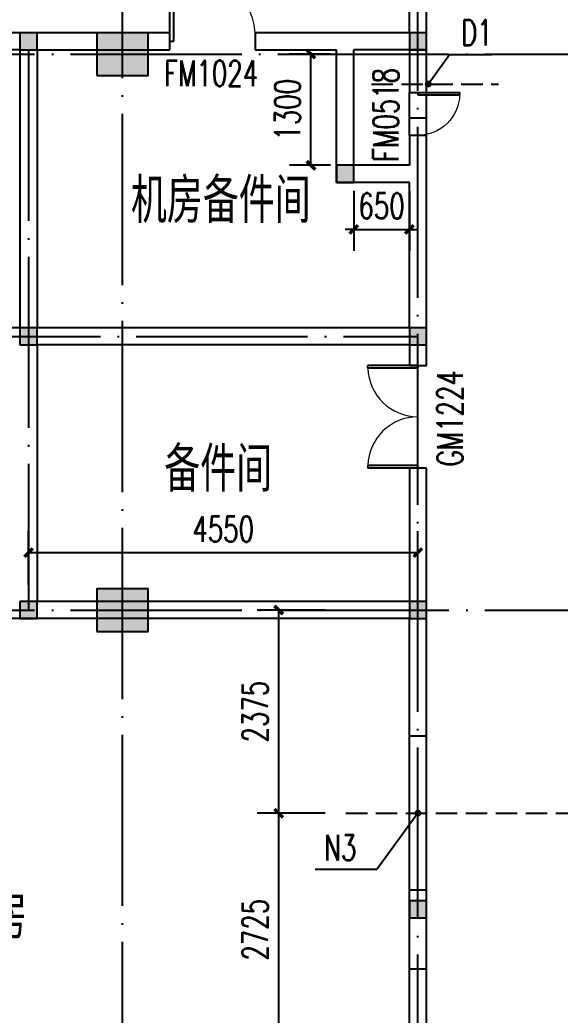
# Model space of a CAD drawing. Extents: x -59142 to 322364, y -122476 to 91021.
# Drawn here: x -27534 to -21224, y 49136 to 60772 of the extents above; entities that cross this region are included whole.
import ezdxf

# ---------------------------------------------------------------- set-up
doc = ezdxf.new("R2010")
doc.units = 0
doc.header["$LTSCALE"] = 1000
doc.header["$MEASUREMENT"] = 0
doc.linetypes.add('DASH', pattern=[0.35, 0.25, -0.1])
doc.linetypes.add('DOTE', pattern=[2.42, 2, -0.2, 0.02, -0.2])
for name, color, linetype in [('CENTRE LINE', 1, 'DOTE'), ('COLUMN', 255, 'Continuous'), ('DOTE', 1, 'DOTE'), ('HOLE', 6, 'Continuous'), ('PUB_DIM', 3, 'Continuous'), ('PUB_HATCH', 255, 'Continuous'), ('PUB_TEXT', 7, 'Continuous'), ('TEXT', 62, 'Continuous'), ('WALL', 255, 'Continuous'), ('WINDOW', 4, 'Continuous'), ('WINDOW_TEXT', 7, 'Continuous')]:
    doc.layers.add(name, color=color, linetype=linetype)
doc.styles.add('_TCH_DIM', font='SIMPLEX', dxfattribs={"bigfont": 'GBCBIG'})
doc.styles.add('_TCH_DIM_T3', font='SIMPLEX', dxfattribs={"width": 0.705882, "bigfont": 'GBCBIG'})
doc.styles.add('_TCH_WINDOW', font='SIMPLEX', dxfattribs={"bigfont": 'GBCBIG'})
doc.styles.add('HZTXT', font='geditxt.shx', dxfattribs={"width": 0.8, "bigfont": 'hztxt1.shx'})
doc.dimstyles.new('_TCH_ARCH&&100', dxfattribs={"dimtxt": 297.5, "dimasz": 100, "dimexe": 250, "dimexo": 300, "dimgap": 126.25, "dimtad": 1, "dimdec": 0, "dimzin": 0, "dimdsep": 46, "dimtxsty": '_TCH_DIM_T3', "dimblk": 'ARCHTICK', "dimcen": 0.09, "dimazin": 2, "dimtfac": 1, "dimtdec": 0, "dimtix": 1, "dimtmove": 2, "dimatfit": 3, "dimfxl": 1, "dimtolj": 1, "dimtzin": 0, "dimarcsym": 0})

# ---------------------------------------------------------------- blocks, each defined once
blk = doc.blocks.new('_FZH')
blk.add_lwpolyline([(-0.5, -0.5), (0.5, -0.5), (0.5, 0.5), (-0.5, 0.5)], close=True)
at = {"layer": 'PUB_HATCH'}
blk.add_solid([(-0.5, -0.5), (0.5, -0.5), (-0.5, 0.5), (0.5, 0.5)], dxfattribs=at)
blk = doc.blocks.new('A$C78DD753C')
at = {"layer": 'COLUMN', "xscale": 600.0000000000146, "yscale": 500, "zscale": 500}
for p in [(7100, -21000), (7100, -27500)]:
    blk.add_blockref('_FZH', p, dxfattribs=at)
blk = doc.blocks.new('_ArchTick')
at = {"color": 0, "linetype": 'ByBlock', "const_width": 0.4}
blk.add_lwpolyline([(-0.5, -0.5), (0.5, 0.5)], dxfattribs=at)
blk = doc.blocks.new('*D101')
at = {"layer": 'Defpoints', "color": 0, "transparency": 16777216}
for p in [(-23634, 59072), (-22984, 59072), (-22984, 58322)]:
    blk.add_point(p, dxfattribs=at)
at = {"layer": 'PUB_DIM', "color": 0, "lineweight": -2, "transparency": 16777216}
for p, q in [((-23634, 58772), (-23634, 58072)), ((-22984, 58772), (-22984, 58072)), ((-23634, 58322), (-23734, 58322)), ((-23634, 58322), (-22984, 58322)), ((-22984, 58322), (-22884, 58322))]:
    blk.add_line(p, q, dxfattribs=at)
at = {"layer": 'PUB_DIM', "color": 0, "lineweight": -2, "transparency": 16777216, "xscale": 100, "yscale": 100, "zscale": 100}
blk.add_blockref('_ArchTick', (-23634, 58322), dxfattribs=at)
at = {"layer": 'PUB_DIM', "color": 0, "lineweight": -2, "transparency": 16777216, "xscale": 100, "yscale": 100, "zscale": 100, "rotation": 180}
blk.add_blockref('_ArchTick', (-22984, 58322), dxfattribs=at)
at = {"layer": 'PUB_DIM', "color": 0, "transparency": 16777216, "insert": (-23309, 58597), "char_height": 297.5, "attachment_point": 5, "style": '_TCH_DIM_T3'}
blk.add_mtext('\\A1;650', dxfattribs=at)
blk = doc.blocks.new('*D102')
at = {"layer": 'Defpoints', "color": 0, "transparency": 16777216}
for p in [(-24134, 60372), (-23607, 60372), (-23607, 59072)]:
    blk.add_point(p, dxfattribs=at)
at = {"layer": 'PUB_DIM', "color": 0, "lineweight": -2, "transparency": 16777216}
for p, q in [((-23907, 60372), (-24384, 60372)), ((-24134, 59072), (-24134, 60372)), ((-23907, 59072), (-24384, 59072))]:
    blk.add_line(p, q, dxfattribs=at)
at = {"layer": 'PUB_DIM', "color": 0, "lineweight": -2, "transparency": 16777216, "xscale": 100, "yscale": 100, "zscale": 100}
for p, rotation in [((-24134, 60372), 90), ((-24134, 59072), 270)]:
    blk.add_blockref('_ArchTick', p, dxfattribs=dict(at, rotation=rotation))
at = {"layer": 'PUB_DIM', "color": 0, "transparency": 16777216, "insert": (-24409, 59722), "char_height": 297.5, "attachment_point": 5, "rotation": 90, "style": '_TCH_DIM_T3'}
blk.add_mtext('\\A1;1300', dxfattribs=at)
blk = doc.blocks.new('*D414')
at = {"layer": 'Defpoints', "color": 0, "transparency": 16777216}
for p in [(-24511, 53872), (-23670, 53872), (-23670, 51497)]:
    blk.add_point(p, dxfattribs=at)
at = {"layer": 'HOLE', "color": 0, "lineweight": -2, "transparency": 16777216}
for p, q in [((-23970, 53872), (-24761, 53872)), ((-24511, 51497), (-24511, 53872)), ((-23970, 51497), (-24761, 51497))]:
    blk.add_line(p, q, dxfattribs=at)
at = {"layer": 'HOLE', "color": 0, "lineweight": -2, "transparency": 16777216, "xscale": 100, "yscale": 100, "zscale": 100}
for p, rotation in [((-24511, 53872), 90), ((-24511, 51497), 270)]:
    blk.add_blockref('_ArchTick', p, dxfattribs=dict(at, rotation=rotation))
at = {"layer": 'HOLE', "color": 0, "transparency": 16777216, "insert": (-24786, 52685), "char_height": 297.5, "attachment_point": 5, "rotation": 90, "style": '_TCH_DIM_T3'}
blk.add_mtext('\\A1;2375', dxfattribs=at)
blk = doc.blocks.new('*D415')
at = {"layer": 'Defpoints', "color": 0, "transparency": 16777216}
for p in [(-24511, 51497), (-23670, 51497), (-23670, 48772)]:
    blk.add_point(p, dxfattribs=at)
at = {"layer": 'HOLE', "color": 0, "lineweight": -2, "transparency": 16777216}
for p, q in [((-23970, 51497), (-24761, 51497)), ((-24511, 48772), (-24511, 51497)), ((-23970, 48772), (-24761, 48772))]:
    blk.add_line(p, q, dxfattribs=at)
at = {"layer": 'HOLE', "color": 0, "lineweight": -2, "transparency": 16777216, "xscale": 100, "yscale": 100, "zscale": 100}
for p, rotation in [((-24511, 51497), 90), ((-24511, 48772), 270)]:
    blk.add_blockref('_ArchTick', p, dxfattribs=dict(at, rotation=rotation))
at = {"layer": 'HOLE', "color": 0, "transparency": 16777216, "insert": (-24786, 50135), "char_height": 297.5, "attachment_point": 5, "rotation": 90, "style": '_TCH_DIM_T3'}
blk.add_mtext('\\A1;2725', dxfattribs=at)
blk = doc.blocks.new('*D944')
at = {"layer": 'Defpoints', "color": 0, "transparency": 16777216}
for p in [(-22884, 54544), (-27434, 53868), (-22884, 53868)]:
    blk.add_point(p, dxfattribs=at)
at = {"layer": 'PUB_DIM', "color": 0, "lineweight": -2, "transparency": 16777216}
for p, q in [((-27434, 54168), (-27434, 54794)), ((-22884, 54168), (-22884, 54794)), ((-27434, 54544), (-22884, 54544))]:
    blk.add_line(p, q, dxfattribs=at)
at = {"layer": 'PUB_DIM', "color": 0, "lineweight": -2, "transparency": 16777216, "xscale": 100, "yscale": 100, "zscale": 100, "rotation": 180}
blk.add_blockref('_ArchTick', (-27434, 54544), dxfattribs=at)
at = {"layer": 'PUB_DIM', "color": 0, "lineweight": -2, "transparency": 16777216, "xscale": 100, "yscale": 100, "zscale": 100}
blk.add_blockref('_ArchTick', (-22884, 54544), dxfattribs=at)
at = {"layer": 'PUB_DIM', "color": 0, "transparency": 16777216, "insert": (-25159, 54819), "char_height": 297.5, "attachment_point": 5, "style": '_TCH_DIM_T3'}
blk.add_mtext('\\A1;4550', dxfattribs=at)
blk = doc.blocks.new('$DorLib2D$00000001')
for p, q in [((0.45, 0.975), (0.5, 0.975)), ((0.45, 0), (0.45, 0.975)), ((0.5, 0), (0.5, 0.975)), ((0.5, 0), (0.45, 0))]:
    blk.add_line(p, q)
at = {"lineweight": 13}
blk.add_arc((0.475, 0), 0.975, 91.4693, 180, dxfattribs=at)
blk = doc.blocks.new('$DorLib2D$00000002')
for p, q in [((-0.5, 0), (-0.5, 0.4875)), ((-0.475, 0.4875), (-0.5, 0.4875)), ((-0.475, 0), (-0.475, 0.4875)), ((0.475, 0), (0.475, 0.4875)), ((0.475, 0.4875), (0.5, 0.4875)), ((0.5, 0), (0.5, 0.4875)), ((-0.5, 0), (-0.475, 0)), ((0.5, 0), (0.475, 0))]:
    blk.add_line(p, q)
at = {"lineweight": 13}
for centre, start, end in [((-0.4875, 0), 0, 88.53072), ((0.4875, 0), 91.46928, 180)]:
    blk.add_arc(centre, 0.4875, start, end, dxfattribs=at)

msp = doc.modelspace()

# ---------------------------------------------------------------- hatches: boundary and pattern name
at = {"layer": 'PUB_HATCH'}
for points in [[(-27334.3, 60422.1), (-27334.3, 60622.1), (-27534.3, 60622.1), (-27534.3, 60422.1)], [(-22984.3, 60422.1), (-22784.3, 60422.1), (-22784.3, 60622.1), (-22984.3, 60622.1)], [(-23834.3, 58872.1), (-23634.3, 58872.1), (-23634.3, 59072.1), (-23834.3, 59072.1)], [(-27334.3, 56972.1), (-27334.3, 57172.1), (-27534.3, 57172.1), (-27534.3, 56972.1)], [(-22984.3, 56972.1), (-22784.3, 56972.1), (-22784.3, 57172.1), (-22984.3, 57172.1)], [(-27534.3, 53772.1), (-27334.3, 53772.1), (-27334.3, 53972.1), (-27534.3, 53972.1)], [(-22984.3, 53772.1), (-22784.3, 53772.1), (-22784.3, 53972.1), (-22984.3, 53972.1)], [(-22984.3, 50272.1), (-22784.3, 50272.1), (-22784.3, 50472.1), (-22984.3, 50472.1)]]:
    msp.add_hatch(color=256, dxfattribs=at).paths.add_polyline_path(points)

# ---------------------------------------------------------------- linework, layer by layer
at = {"layer": 'CENTRE LINE'}
for p, q in [((-27434.3, 60422.1), (-27434.3, 53872.1)), ((-33434.3, 57072.1), (-22884.3, 57072.1))]:
    msp.add_line(p, q, dxfattribs=at)
msp.add_lwpolyline([(-22884.3, 43003.5), (-22884.3, 74372.1)], dxfattribs=at)
at = {"layer": 'COLUMN'}
for p, q in [((-27334.3, 60622.1), (-27534.3, 60622.1)), ((-27534.3, 60622.1), (-27534.3, 60422.1)), ((-27334.3, 60422.1), (-27334.3, 60622.1)), ((-22784.3, 60622.1), (-22984.3, 60622.1)), ((-22984.3, 60622.1), (-22984.3, 60422.1)), ((-22784.3, 60422.1), (-22784.3, 60622.1)), ((-27534.3, 60422.1), (-27334.3, 60422.1)), ((-22984.3, 60422.1), (-22784.3, 60422.1)), ((-23634.3, 59072.1), (-23834.3, 59072.1)), ((-23834.3, 59072.1), (-23834.3, 58872.1)), ((-23634.3, 58872.1), (-23634.3, 59072.1)), ((-23834.3, 58872.1), (-23634.3, 58872.1)), ((-27334.3, 57172.1), (-27534.3, 57172.1)), ((-27534.3, 57172.1), (-27534.3, 56972.1)), ((-27334.3, 56972.1), (-27334.3, 57172.1)), ((-22784.3, 57172.1), (-22984.3, 57172.1)), ((-22984.3, 57172.1), (-22984.3, 56972.1)), ((-22784.3, 56972.1), (-22784.3, 57172.1)), ((-27534.3, 56972.1), (-27334.3, 56972.1)), ((-22984.3, 56972.1), (-22784.3, 56972.1)), ((-27334.3, 53972.1), (-27534.3, 53972.1)), ((-27534.3, 53972.1), (-27534.3, 53772.1)), ((-27334.3, 53772.1), (-27334.3, 53972.1)), ((-22784.3, 53972.1), (-22984.3, 53972.1)), ((-22984.3, 53972.1), (-22984.3, 53772.1)), ((-22784.3, 53772.1), (-22784.3, 53972.1)), ((-27534.3, 53772.1), (-27334.3, 53772.1)), ((-22984.3, 53772.1), (-22784.3, 53772.1)), ((-22784.3, 50472.1), (-22984.3, 50472.1)), ((-22984.3, 50472.1), (-22984.3, 50272.1)), ((-22784.3, 50272.1), (-22784.3, 50472.1)), ((-22984.3, 50272.1), (-22784.3, 50272.1))]:
    msp.add_line(p, q, dxfattribs=at)
at = {"layer": 'DOTE'}
for p, q in [((-36622.7, 60372.1), (-7716.7, 60372.1)), ((-36622.7, 53872.1), (-7716.7, 53872.1))]:
    msp.add_line(p, q, dxfattribs=at)
msp.add_lwpolyline([(-26334.3, 21372.1), (-26334.3, 83205.2)], dxfattribs=at)
at = {"layer": 'HOLE'}
for p, q in [((-22784.3, 60622.1), (-22984.3, 60622.1)), ((-22784.3, 60422.1), (-22984.3, 60422.1)), ((-22764.3, 60022.1), (-22516.5, 60369)), ((-22516.5, 60369), (-22017, 60369)), ((-22784.3, 59622.1), (-22984.3, 59622.1)), ((-22784.3, 52397.1), (-22984.3, 52397.1)), ((-22884.3, 51497.1), (-23364, 50840)), ((-23364, 50840), (-24086.5, 50840)), ((-22784.3, 50597.1), (-22984.3, 50597.1)), ((-22784.3, 49672.1), (-22984.3, 49672.1))]:
    msp.add_line(p, q, dxfattribs=at)
at = {"layer": 'HOLE', "linetype": 'DASH'}
for p, q in [((-23427.5, 60022.1), (-21944.5, 60022.1)), ((-23725.3, 51497.1), (-19771.5, 51497.1))]:
    msp.add_line(p, q, dxfattribs=at)
at = {"layer": 'HOLE', "const_width": 40}
for points in [[(-22775.9, 60005.8, 1), (-22752.6, 60038.3, 1)], [(-22872.5, 51513.2, 1), (-22896.1, 51480.9, 1)]]:
    msp.add_lwpolyline(points, format="xyb", close=True, dxfattribs=at)
at = {"layer": 'WALL'}
for p, q in [((-22984.3, 60622.1), (-22984.3, 74122.1)), ((-22784.3, 60522.1), (-22784.3, 74122.1)), ((-27434.3, 60622.1), (-33534.3, 60622.1)), ((-25784.3, 60622.1), (-27434.3, 60622.1)), ((-25784.3, 60422.1), (-25784.3, 60622.1)), ((-23734.3, 60622.1), (-24784.3, 60622.1)), ((-24784.3, 60622.1), (-24784.3, 60422.1)), ((-22984.3, 60622.1), (-23734.3, 60622.1)), ((-22784.3, 59922.1), (-22784.3, 60522.1)), ((-27534.3, 60422.1), (-33534.3, 60422.1)), ((-27534.3, 60422.1), (-27534.3, 57172.1)), ((-27334.3, 60422.1), (-27334.3, 57172.1)), ((-27334.3, 60422.1), (-25784.3, 60422.1)), ((-24784.3, 60422.1), (-23834.3, 60422.1)), ((-23834.3, 58872.1), (-23834.3, 60422.1)), ((-22984.3, 60422.1), (-23634.3, 60422.1)), ((-23634.3, 59072.1), (-23634.3, 60422.1)), ((-22984.3, 60422.1), (-22984.3, 59922.1)), ((-22984.3, 59922.1), (-22784.3, 59922.1)), ((-22784.3, 59422.1), (-22984.3, 59422.1)), ((-22984.3, 59422.1), (-22984.3, 59072.1)), ((-22784.3, 58972.1), (-22784.3, 59422.1)), ((-22984.3, 59072.1), (-23634.3, 59072.1)), ((-22784.3, 57072.1), (-22784.3, 58972.1)), ((-22984.3, 58872.1), (-23834.3, 58872.1)), ((-22984.3, 57172.1), (-22984.3, 58872.1)), ((-27534.3, 57172.1), (-33534.3, 57172.1)), ((-22984.3, 57172.1), (-27334.3, 57172.1)), ((-22784.3, 56732.1), (-22784.3, 57072.1)), ((-22984.3, 56972.1), (-27334.3, 56972.1)), ((-27334.3, 56972.1), (-27334.3, 53972.1)), ((-22984.3, 56972.1), (-22984.3, 56732.1)), ((-22984.3, 56732.1), (-22784.3, 56732.1)), ((-22784.3, 55532.1), (-22984.3, 55532.1)), ((-22984.3, 55532.1), (-22984.3, 53972.1)), ((-22784.3, 53872.1), (-22784.3, 55532.1)), ((-22984.3, 53972.1), (-27334.3, 53972.1)), ((-27434.3, 53772.1), (-33534.3, 53772.1)), ((-22984.3, 53772.1), (-27434.3, 53772.1)), ((-22984.3, 46822.1), (-22984.3, 53772.1)), ((-22784.3, 46822.1), (-22784.3, 53872.1))]:
    msp.add_line(p, q, dxfattribs=at)
at = {"layer": 'WINDOW'}
for p, q in [((-22984.3, 59422.1), (-22984.3, 59922.1)), ((-22784.3, 59422.1), (-22784.3, 59922.1))]:
    msp.add_line(p, q, dxfattribs=at)

# ---------------------------------------------------------------- block references
at = {"layer": 'COLUMN'}
msp.add_blockref('A$C78DD753C', (-33434.3, 81372.1), dxfattribs=at)
at = {"layer": 'WINDOW'}
ref = msp.add_blockref('$DorLib2D$00000001', (-25284.3, 60522.1), dxfattribs=dict(at, xscale=1000, yscale=-1000, zscale=1000, rotation=180))
ref.add_attrib('A', 'FM1024', (-25849.3, 59998.3), dxfattribs={"layer": 'WINDOW_TEXT', "height": 297.5, "style": '_TCH_WINDOW', "width": 0.705882})
ref = msp.add_blockref('$DorLib2D$00000001', (-22884.3, 59672.1), dxfattribs=dict(at, xscale=500, yscale=-500, zscale=500, rotation=90))
ref.add_attrib('A', 'FM0518', (-23110.5, 59112.1), dxfattribs={"layer": 'WINDOW_TEXT', "height": 297.5, "rotation": 90, "style": '_TCH_WINDOW', "width": 0.705882})
ref = msp.add_blockref('$DorLib2D$00000002', (-22884.3, 56132.1), dxfattribs=dict(at, xscale=1200, yscale=1200, zscale=1200, rotation=90))
ref.add_attrib('A', 'GM1224', (-22360.5, 55552.1), dxfattribs={"layer": 'WINDOW_TEXT', "height": 297.5, "rotation": 90, "style": '_TCH_WINDOW', "width": 0.705882})

# ---------------------------------------------------------------- texts
at = {"layer": 'PUB_TEXT', "style": '_TCH_DIM', "width": 0.705882}
for s, p in [('D1', (-22382, 60474)), ('N3', (-23981.5, 50945))]:
    msp.add_text(s, height=297.5, dxfattribs=at).set_placement(p)
at = {"layer": 'TEXT', "style": 'HZTXT', "width": 0.8}
for s, p in [('机房备件间', (-26237, 58396.5)), ('备件间', (-25848.3, 55254.6)), ('空调机房', (-29131.9, 50027.7))]:
    msp.add_text(s, height=525, dxfattribs=at).set_placement(p)

# ---------------------------------------------------------------- dimensions: what is measured, and where the dimension line sits
at = {"layer": 'HOLE'}
for p1, p2, picture, middle in [((-23669.5, 51497.1), (-23669.5, 53872.1), '*D414', (-24786.2, 52684.6)), ((-23669.5, 48772.1), (-23669.5, 51497.1), '*D415', (-24786.2, 50134.6))]:
    dim = msp.add_aligned_dim(p1=p1, p2=p2, distance=841.7, dimstyle='_TCH_ARCH&&100', dxfattribs=at)
    dim.commit()
    dim.dimension.update_dxf_attribs({"geometry": picture, "text_midpoint": middle})
at = {"layer": 'PUB_DIM'}
for p1, p2, distance, picture, middle in [((-23607, 59072.1), (-23607, 60372.1), 527.2, '*D102', (-24409.3, 59722.1)), ((-23634.3, 59072.1), (-22984.3, 59072.1), -750.1, '*D101', (-23309.3, 58597)), ((-27434.3, 53868.1), (-22884.3, 53868.1), 675.9, '*D944', (-25159.3, 54819))]:
    dim = msp.add_aligned_dim(p1=p1, p2=p2, distance=distance, dimstyle='_TCH_ARCH&&100', dxfattribs=at)
    dim.commit()
    dim.dimension.update_dxf_attribs({"geometry": picture, "text_midpoint": middle})

doc.saveas('drawing.dxf')
